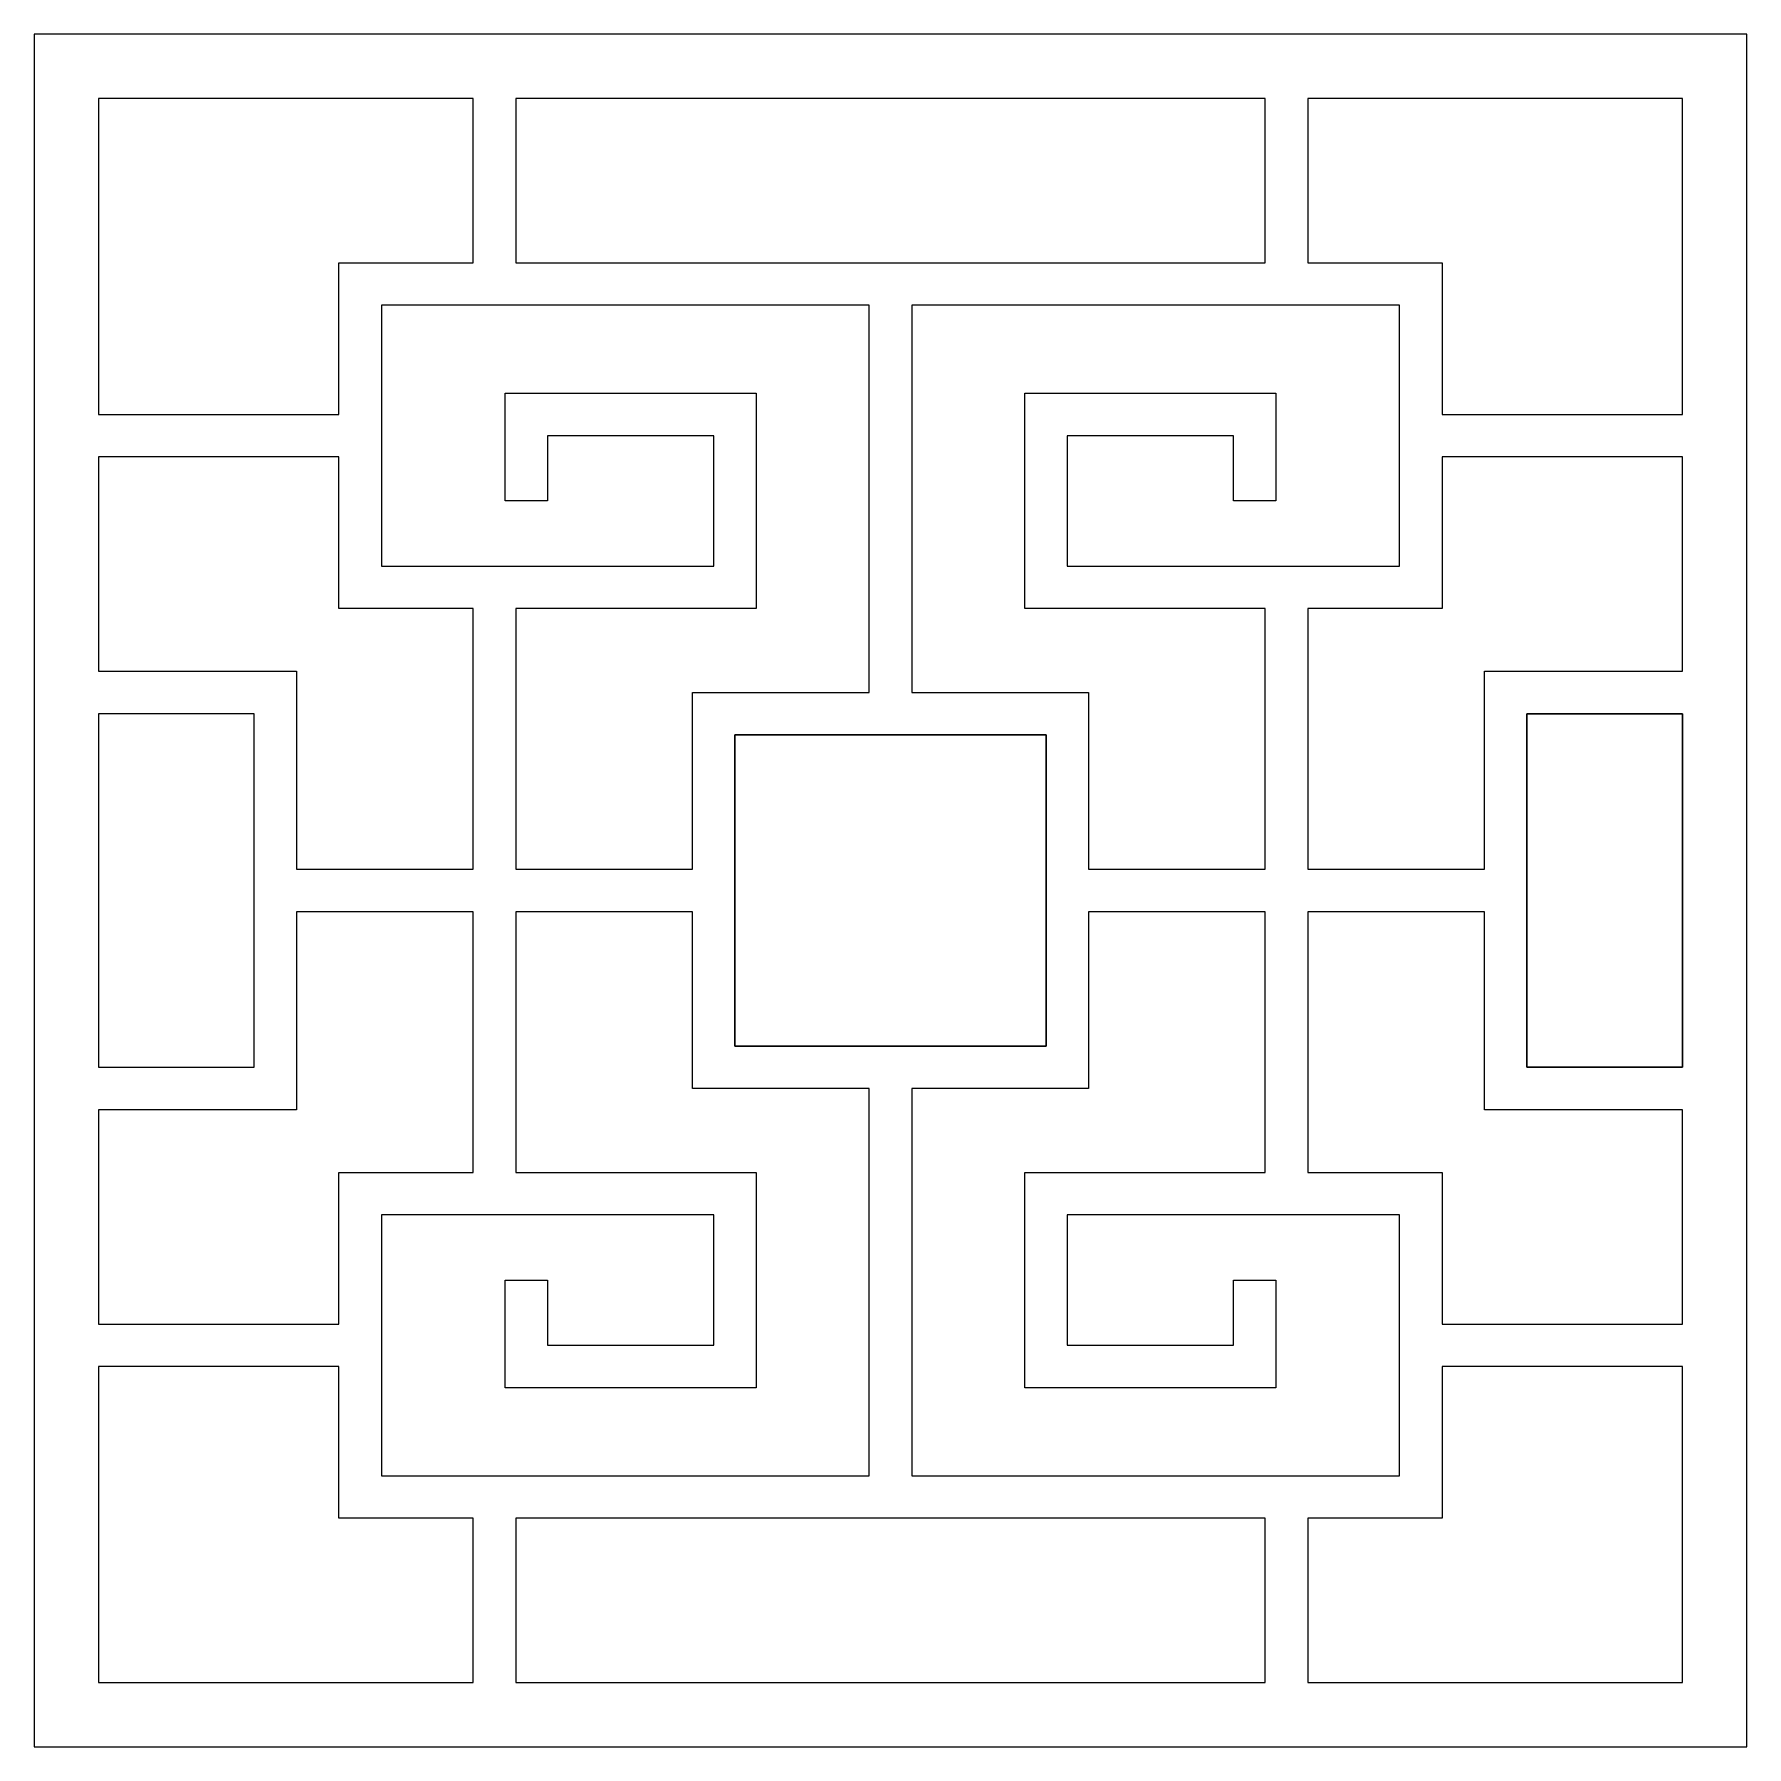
# Model space of a CAD drawing. Header units: centimetres. Extents: x -10.88 to -2.43, y 0.56 to 9.
import ezdxf

# ---------------------------------------------------------------- set-up
doc = ezdxf.new("R2010")
doc.units = ezdxf.units.CM
doc.header["$MEASUREMENT"] = 0
doc.layers.add('layer 1', color=7, linetype='Continuous')

msp = doc.modelspace()

# ---------------------------------------------------------------- linework, layer by layer
at = {"layer": 'layer 1', "color": 250}
for points, knots in [([(-10.87533, 9.00077), (-10.87533, 9.00077), (-2.43044, 9.00077), (-2.43044, 9.00077), (-2.43044, 9.00077), (-2.43044, 9.00077), (-2.43044, 0.55587), (-2.43044, 0.55587), (-2.43044, 0.55587), (-2.43044, 0.55587), (-10.87533, 0.55587), (-10.87533, 0.55587), (-10.87533, 0.55587), (-10.87533, 0.55587), (-10.87533, 9.00077), (-10.87533, 9.00077)], [0, 0, 0, 0, 0.2, 0.2, 0.2, 0.2, 0.4, 0.4, 0.4, 0.4, 0.6, 0.6, 0.6, 0.6, 1, 1, 1, 1]), ([(-8.71037, 7.87327), (-8.71037, 7.87327), (-9.37296, 7.87327), (-9.37296, 7.87327), (-9.37296, 7.87327), (-9.37296, 7.87327), (-9.37296, 7.12569), (-9.37296, 7.12569), (-9.37296, 7.12569), (-9.37296, 7.12569), (-10.55864, 7.12569), (-10.55864, 7.12569), (-10.55864, 7.12569), (-10.55864, 7.12569), (-10.55864, 8.68408), (-10.55864, 8.68408), (-10.55864, 8.68408), (-10.55864, 8.68408), (-8.71037, 8.68408), (-8.71037, 8.68408), (-8.71037, 8.68408), (-8.71037, 8.68408), (-8.71037, 7.87327), (-8.71037, 7.87327)], [0, 0, 0, 0, 0.1428571, 0.1428571, 0.1428571, 0.1428571, 0.2857143, 0.2857143, 0.2857143, 0.2857143, 0.4285714, 0.4285714, 0.4285714, 0.4285714, 0.5714286, 0.5714286, 0.5714286, 0.5714286, 0.7142857, 0.7142857, 0.7142857, 0.7142857, 1, 1, 1, 1]), ([(-4.80461, 7.87327), (-4.80461, 7.87327), (-6.65292, 7.87327), (-6.65292, 7.87327), (-6.65292, 7.87327), (-6.65292, 7.87327), (-8.50116, 7.87327), (-8.50116, 7.87327), (-8.50116, 7.87327), (-8.50116, 7.87327), (-8.50116, 8.68408), (-8.50116, 8.68408), (-8.50116, 8.68408), (-8.50116, 8.68408), (-4.80461, 8.68408), (-4.80461, 8.68408), (-4.80461, 8.68408), (-4.80461, 8.68408), (-4.80461, 7.87327), (-4.80461, 7.87327)], [0, 0, 0, 0, 0.1666667, 0.1666667, 0.1666667, 0.1666667, 0.3333333, 0.3333333, 0.3333333, 0.3333333, 0.5, 0.5, 0.5, 0.5, 0.6666667, 0.6666667, 0.6666667, 0.6666667, 1, 1, 1, 1]), ([(-4.59539, 7.87327), (-4.59539, 7.87327), (-4.59539, 8.68408), (-4.59539, 8.68408), (-4.59539, 8.68408), (-4.59539, 8.68408), (-2.74712, 8.68408), (-2.74712, 8.68408), (-2.74712, 8.68408), (-2.74712, 8.68408), (-2.74712, 7.12569), (-2.74712, 7.12569), (-2.74712, 7.12569), (-2.74712, 7.12569), (-3.93281, 7.12569), (-3.93281, 7.12569), (-3.93281, 7.12569), (-3.93281, 7.12569), (-3.93281, 7.87327), (-3.93281, 7.87327), (-3.93281, 7.87327), (-3.93281, 7.87327), (-4.59539, 7.87327), (-4.59539, 7.87327)], [0, 0, 0, 0, 0.1428571, 0.1428571, 0.1428571, 0.1428571, 0.2857143, 0.2857143, 0.2857143, 0.2857143, 0.4285714, 0.4285714, 0.4285714, 0.4285714, 0.5714286, 0.5714286, 0.5714286, 0.5714286, 0.7142857, 0.7142857, 0.7142857, 0.7142857, 1, 1, 1, 1]), ([(-6.75749, 5.75481), (-6.75749, 5.75481), (-7.62937, 5.75481), (-7.62937, 5.75481), (-7.62937, 5.75481), (-7.62937, 5.75481), (-7.62937, 4.88292), (-7.62937, 4.88292), (-7.62937, 4.88292), (-7.62937, 4.88292), (-8.50116, 4.88292), (-8.50116, 4.88292), (-8.50116, 4.88292), (-8.50116, 4.88292), (-8.50116, 6.16882), (-8.50116, 6.16882), (-8.50116, 6.16882), (-8.50116, 6.16882), (-7.31548, 6.16882), (-7.31548, 6.16882), (-7.31548, 6.16882), (-7.31548, 6.16882), (-7.31548, 7.23039), (-7.31548, 7.23039), (-7.31548, 7.23039), (-7.31548, 7.23039), (-8.5532, 7.23039), (-8.5532, 7.23039), (-8.5532, 7.23039), (-8.5532, 7.23039), (-8.5532, 6.69965), (-8.5532, 6.69965), (-8.5532, 6.69965), (-8.5532, 6.69965), (-8.34397, 6.69965), (-8.34397, 6.69965), (-8.34397, 6.69965), (-8.34397, 6.69965), (-8.34397, 7.0211), (-8.34397, 7.0211), (-8.34397, 7.0211), (-8.34397, 7.0211), (-7.52471, 7.0211), (-7.52471, 7.0211), (-7.52471, 7.0211), (-7.52471, 7.0211), (-7.52471, 6.3781), (-7.52471, 6.3781), (-7.52471, 6.3781), (-7.52471, 6.3781), (-9.16371, 6.3781), (-9.16371, 6.3781), (-9.16371, 6.3781), (-9.16371, 6.3781), (-9.16371, 7.664), (-9.16371, 7.664), (-9.16371, 7.664), (-9.16371, 7.664), (-6.75749, 7.664), (-6.75749, 7.664), (-6.75749, 7.664), (-6.75749, 7.664), (-6.75749, 5.75481), (-6.75749, 5.75481)], [0, 0, 0, 0, 0.0588235, 0.0588235, 0.0588235, 0.0588235, 0.1176471, 0.1176471, 0.1176471, 0.1176471, 0.1764706, 0.1764706, 0.1764706, 0.1764706, 0.2352941, 0.2352941, 0.2352941, 0.2352941, 0.2941176, 0.2941176, 0.2941176, 0.2941176, 0.3529412, 0.3529412, 0.3529412, 0.3529412, 0.4117647, 0.4117647, 0.4117647, 0.4117647, 0.4705882, 0.4705882, 0.4705882, 0.4705882, 0.5294118, 0.5294118, 0.5294118, 0.5294118, 0.5882353, 0.5882353, 0.5882353, 0.5882353, 0.6470588, 0.6470588, 0.6470588, 0.6470588, 0.7058824, 0.7058824, 0.7058824, 0.7058824, 0.7647059, 0.7647059, 0.7647059, 0.7647059, 0.8235294, 0.8235294, 0.8235294, 0.8235294, 0.8823529, 0.8823529, 0.8823529, 0.8823529, 1, 1, 1, 1]), ([(-5.67642, 5.75481), (-5.67642, 5.75481), (-6.54828, 5.75481), (-6.54828, 5.75481), (-6.54828, 5.75481), (-6.54828, 5.75481), (-6.54828, 7.664), (-6.54828, 7.664), (-6.54828, 7.664), (-6.54828, 7.664), (-4.14206, 7.664), (-4.14206, 7.664), (-4.14206, 7.664), (-4.14206, 7.664), (-4.14206, 6.3781), (-4.14206, 6.3781), (-4.14206, 6.3781), (-4.14206, 6.3781), (-5.78105, 6.3781), (-5.78105, 6.3781), (-5.78105, 6.3781), (-5.78105, 6.3781), (-5.78105, 7.0211), (-5.78105, 7.0211), (-5.78105, 7.0211), (-5.78105, 7.0211), (-4.96179, 7.0211), (-4.96179, 7.0211), (-4.96179, 7.0211), (-4.96179, 7.0211), (-4.96179, 6.69965), (-4.96179, 6.69965), (-4.96179, 6.69965), (-4.96179, 6.69965), (-4.75256, 6.69965), (-4.75256, 6.69965), (-4.75256, 6.69965), (-4.75256, 6.69965), (-4.75256, 7.23039), (-4.75256, 7.23039), (-4.75256, 7.23039), (-4.75256, 7.23039), (-5.99028, 7.23039), (-5.99028, 7.23039), (-5.99028, 7.23039), (-5.99028, 7.23039), (-5.99028, 6.16882), (-5.99028, 6.16882), (-5.99028, 6.16882), (-5.99028, 6.16882), (-4.80461, 6.16882), (-4.80461, 6.16882), (-4.80461, 6.16882), (-4.80461, 6.16882), (-4.80461, 4.88292), (-4.80461, 4.88292), (-4.80461, 4.88292), (-4.80461, 4.88292), (-5.67642, 4.88292), (-5.67642, 4.88292), (-5.67642, 4.88292), (-5.67642, 4.88292), (-5.67642, 5.75481), (-5.67642, 5.75481)], [0, 0, 0, 0, 0.0588235, 0.0588235, 0.0588235, 0.0588235, 0.1176471, 0.1176471, 0.1176471, 0.1176471, 0.1764706, 0.1764706, 0.1764706, 0.1764706, 0.2352941, 0.2352941, 0.2352941, 0.2352941, 0.2941176, 0.2941176, 0.2941176, 0.2941176, 0.3529412, 0.3529412, 0.3529412, 0.3529412, 0.4117647, 0.4117647, 0.4117647, 0.4117647, 0.4705882, 0.4705882, 0.4705882, 0.4705882, 0.5294118, 0.5294118, 0.5294118, 0.5294118, 0.5882353, 0.5882353, 0.5882353, 0.5882353, 0.6470588, 0.6470588, 0.6470588, 0.6470588, 0.7058824, 0.7058824, 0.7058824, 0.7058824, 0.7647059, 0.7647059, 0.7647059, 0.7647059, 0.8235294, 0.8235294, 0.8235294, 0.8235294, 0.8823529, 0.8823529, 0.8823529, 0.8823529, 1, 1, 1, 1]), ([(-9.37296, 6.16882), (-9.37296, 6.16882), (-8.71037, 6.16882), (-8.71037, 6.16882), (-8.71037, 6.16882), (-8.71037, 6.16882), (-8.71037, 4.88292), (-8.71037, 4.88292), (-8.71037, 4.88292), (-8.71037, 4.88292), (-9.58226, 4.88292), (-9.58226, 4.88292), (-9.58226, 4.88292), (-9.58226, 4.88292), (-9.58226, 5.85939), (-9.58226, 5.85939), (-9.58226, 5.85939), (-9.58226, 5.85939), (-10.55864, 5.85939), (-10.55864, 5.85939), (-10.55864, 5.85939), (-10.55864, 5.85939), (-10.55864, 6.73116), (-10.55864, 6.73116), (-10.55864, 6.73116), (-10.55864, 6.73116), (-10.55864, 6.91641), (-10.55864, 6.91641), (-10.55864, 6.91641), (-10.55864, 6.91641), (-9.37296, 6.91641), (-9.37296, 6.91641), (-9.37296, 6.91641), (-9.37296, 6.91641), (-9.37296, 6.16882), (-9.37296, 6.16882)], [0, 0, 0, 0, 0.1, 0.1, 0.1, 0.1, 0.2, 0.2, 0.2, 0.2, 0.3, 0.3, 0.3, 0.3, 0.4, 0.4, 0.4, 0.4, 0.5, 0.5, 0.5, 0.5, 0.6, 0.6, 0.6, 0.6, 0.7, 0.7, 0.7, 0.7, 0.8, 0.8, 0.8, 0.8, 1, 1, 1, 1]), ([(-3.93281, 6.16882), (-3.93281, 6.16882), (-3.93281, 6.91641), (-3.93281, 6.91641), (-3.93281, 6.91641), (-3.93281, 6.91641), (-2.74712, 6.91641), (-2.74712, 6.91641), (-2.74712, 6.91641), (-2.74712, 6.91641), (-2.74712, 6.73116), (-2.74712, 6.73116), (-2.74712, 6.73116), (-2.74712, 6.73116), (-2.74712, 5.85939), (-2.74712, 5.85939), (-2.74712, 5.85939), (-2.74712, 5.85939), (-3.7235, 5.85939), (-3.7235, 5.85939), (-3.7235, 5.85939), (-3.7235, 5.85939), (-3.7235, 4.88292), (-3.7235, 4.88292), (-3.7235, 4.88292), (-3.7235, 4.88292), (-4.59539, 4.88292), (-4.59539, 4.88292), (-4.59539, 4.88292), (-4.59539, 4.88292), (-4.59539, 6.16882), (-4.59539, 6.16882), (-4.59539, 6.16882), (-4.59539, 6.16882), (-3.93281, 6.16882), (-3.93281, 6.16882)], [0, 0, 0, 0, 0.1, 0.1, 0.1, 0.1, 0.2, 0.2, 0.2, 0.2, 0.3, 0.3, 0.3, 0.3, 0.4, 0.4, 0.4, 0.4, 0.5, 0.5, 0.5, 0.5, 0.6, 0.6, 0.6, 0.6, 0.7, 0.7, 0.7, 0.7, 0.8, 0.8, 0.8, 0.8, 1, 1, 1, 1]), ([(-10.55864, 5.65015), (-10.55864, 5.65015), (-9.79148, 5.65015), (-9.79148, 5.65015), (-9.79148, 5.65015), (-9.79148, 5.65015), (-9.79148, 4.77834), (-9.79148, 4.77834), (-9.79148, 4.77834), (-9.79148, 4.77834), (-9.79148, 3.90649), (-9.79148, 3.90649), (-9.79148, 3.90649), (-9.79148, 3.90649), (-10.55864, 3.90649), (-10.55864, 3.90649), (-10.55864, 3.90649), (-10.55864, 3.90649), (-10.55864, 4.77834), (-10.55864, 4.77834), (-10.55864, 4.77834), (-10.55864, 4.77834), (-10.55864, 5.65015), (-10.55864, 5.65015)], [0, 0, 0, 0, 0.1428571, 0.1428571, 0.1428571, 0.1428571, 0.2857143, 0.2857143, 0.2857143, 0.2857143, 0.4285714, 0.4285714, 0.4285714, 0.4285714, 0.5714286, 0.5714286, 0.5714286, 0.5714286, 0.7142857, 0.7142857, 0.7142857, 0.7142857, 1, 1, 1, 1]), ([(-2.74712, 4.77832), (-2.74712, 4.77832), (-2.74712, 3.90649), (-2.74712, 3.90649), (-2.74712, 3.90649), (-2.74712, 3.90649), (-3.51428, 3.90649), (-3.51428, 3.90649), (-3.51428, 3.90649), (-3.51428, 3.90649), (-3.51428, 4.77832), (-3.51428, 4.77832), (-3.51428, 4.77832), (-3.51428, 4.77832), (-3.51428, 5.65015), (-3.51428, 5.65015), (-3.51428, 5.65015), (-3.51428, 5.65015), (-2.74712, 5.65015), (-2.74712, 5.65015), (-2.74712, 5.65015), (-2.74712, 5.65015), (-2.74712, 4.77834), (-2.74712, 4.77834), (-2.74712, 4.77834), (-2.74712, 4.77834), (-2.74712, 4.77832), (-2.74712, 4.77832)], [0, 0, 0, 0, 0.125, 0.125, 0.125, 0.125, 0.25, 0.25, 0.25, 0.25, 0.375, 0.375, 0.375, 0.375, 0.5, 0.5, 0.5, 0.5, 0.625, 0.625, 0.625, 0.625, 0.75, 0.75, 0.75, 0.75, 1, 1, 1, 1]), ([(-7.42013, 4.77834), (-7.42013, 4.77834), (-7.42013, 5.54557), (-7.42013, 5.54557), (-7.42013, 5.54557), (-7.42013, 5.54557), (-5.88563, 5.54557), (-5.88563, 5.54557), (-5.88563, 5.54557), (-5.88563, 5.54557), (-5.88563, 4.77832), (-5.88563, 4.77832), (-5.88563, 4.77832), (-5.88563, 4.77832), (-5.88563, 4.01106), (-5.88563, 4.01106), (-5.88563, 4.01106), (-5.88563, 4.01106), (-7.42013, 4.01106), (-7.42013, 4.01106), (-7.42013, 4.01106), (-7.42013, 4.01106), (-7.42013, 4.77832), (-7.42013, 4.77832), (-7.42013, 4.77832), (-7.42013, 4.77832), (-7.42013, 4.77834), (-7.42013, 4.77834)], [0, 0, 0, 0, 0.125, 0.125, 0.125, 0.125, 0.25, 0.25, 0.25, 0.25, 0.375, 0.375, 0.375, 0.375, 0.5, 0.5, 0.5, 0.5, 0.625, 0.625, 0.625, 0.625, 0.75, 0.75, 0.75, 0.75, 1, 1, 1, 1]), ([(-9.37296, 3.38782), (-9.37296, 3.38782), (-9.37296, 2.64025), (-9.37296, 2.64025), (-9.37296, 2.64025), (-9.37296, 2.64025), (-10.55864, 2.64025), (-10.55864, 2.64025), (-10.55864, 2.64025), (-10.55864, 2.64025), (-10.55864, 2.82549), (-10.55864, 2.82549), (-10.55864, 2.82549), (-10.55864, 2.82549), (-10.55864, 3.69723), (-10.55864, 3.69723), (-10.55864, 3.69723), (-10.55864, 3.69723), (-9.58226, 3.69726), (-9.58226, 3.69726), (-9.58226, 3.69726), (-9.58226, 3.69726), (-9.58226, 4.67371), (-9.58226, 4.67371), (-9.58226, 4.67371), (-9.58226, 4.67371), (-8.71037, 4.67371), (-8.71037, 4.67371), (-8.71037, 4.67371), (-8.71037, 4.67371), (-8.71037, 3.38782), (-8.71037, 3.38782), (-8.71037, 3.38782), (-8.71037, 3.38782), (-9.37296, 3.38782), (-9.37296, 3.38782)], [0, 0, 0, 0, 0.1, 0.1, 0.1, 0.1, 0.2, 0.2, 0.2, 0.2, 0.3, 0.3, 0.3, 0.3, 0.4, 0.4, 0.4, 0.4, 0.5, 0.5, 0.5, 0.5, 0.6, 0.6, 0.6, 0.6, 0.7, 0.7, 0.7, 0.7, 0.8, 0.8, 0.8, 0.8, 1, 1, 1, 1]), ([(-6.75749, 3.80185), (-6.75749, 3.80185), (-6.75749, 1.89264), (-6.75749, 1.89264), (-6.75749, 1.89264), (-6.75749, 1.89264), (-9.16371, 1.89264), (-9.16371, 1.89264), (-9.16371, 1.89264), (-9.16371, 1.89264), (-9.16371, 3.17853), (-9.16371, 3.17853), (-9.16371, 3.17853), (-9.16371, 3.17853), (-7.52471, 3.17853), (-7.52471, 3.17853), (-7.52471, 3.17853), (-7.52471, 3.17853), (-7.52471, 2.53552), (-7.52471, 2.53552), (-7.52471, 2.53552), (-7.52471, 2.53552), (-8.34397, 2.53552), (-8.34397, 2.53552), (-8.34397, 2.53552), (-8.34397, 2.53552), (-8.34397, 2.85698), (-8.34397, 2.85698), (-8.34397, 2.85698), (-8.34397, 2.85698), (-8.5532, 2.85698), (-8.5532, 2.85698), (-8.5532, 2.85698), (-8.5532, 2.85698), (-8.5532, 2.32626), (-8.5532, 2.32626), (-8.5532, 2.32626), (-8.5532, 2.32626), (-7.31548, 2.32626), (-7.31548, 2.32626), (-7.31548, 2.32626), (-7.31548, 2.32626), (-7.31548, 3.38782), (-7.31548, 3.38782), (-7.31548, 3.38782), (-7.31548, 3.38782), (-8.50116, 3.38782), (-8.50116, 3.38782), (-8.50116, 3.38782), (-8.50116, 3.38782), (-8.50116, 4.67371), (-8.50116, 4.67371), (-8.50116, 4.67371), (-8.50116, 4.67371), (-7.62937, 4.67371), (-7.62937, 4.67371), (-7.62937, 4.67371), (-7.62937, 4.67371), (-7.62937, 3.80185), (-7.62937, 3.80185), (-7.62937, 3.80185), (-7.62937, 3.80185), (-6.75749, 3.80185), (-6.75749, 3.80185)], [0, 0, 0, 0, 0.0588235, 0.0588235, 0.0588235, 0.0588235, 0.1176471, 0.1176471, 0.1176471, 0.1176471, 0.1764706, 0.1764706, 0.1764706, 0.1764706, 0.2352941, 0.2352941, 0.2352941, 0.2352941, 0.2941176, 0.2941176, 0.2941176, 0.2941176, 0.3529412, 0.3529412, 0.3529412, 0.3529412, 0.4117647, 0.4117647, 0.4117647, 0.4117647, 0.4705882, 0.4705882, 0.4705882, 0.4705882, 0.5294118, 0.5294118, 0.5294118, 0.5294118, 0.5882353, 0.5882353, 0.5882353, 0.5882353, 0.6470588, 0.6470588, 0.6470588, 0.6470588, 0.7058824, 0.7058824, 0.7058824, 0.7058824, 0.7647059, 0.7647059, 0.7647059, 0.7647059, 0.8235294, 0.8235294, 0.8235294, 0.8235294, 0.8823529, 0.8823529, 0.8823529, 0.8823529, 1, 1, 1, 1]), ([(-6.54828, 3.80185), (-6.54828, 3.80185), (-5.67642, 3.80185), (-5.67642, 3.80185), (-5.67642, 3.80185), (-5.67642, 3.80185), (-5.67642, 4.67371), (-5.67642, 4.67371), (-5.67642, 4.67371), (-5.67642, 4.67371), (-4.80461, 4.67371), (-4.80461, 4.67371), (-4.80461, 4.67371), (-4.80461, 4.67371), (-4.80461, 3.38782), (-4.80461, 3.38782), (-4.80461, 3.38782), (-4.80461, 3.38782), (-5.99028, 3.38782), (-5.99028, 3.38782), (-5.99028, 3.38782), (-5.99028, 3.38782), (-5.99028, 2.32626), (-5.99028, 2.32626), (-5.99028, 2.32626), (-5.99028, 2.32626), (-4.75256, 2.32626), (-4.75256, 2.32626), (-4.75256, 2.32626), (-4.75256, 2.32626), (-4.75256, 2.85698), (-4.75256, 2.85698), (-4.75256, 2.85698), (-4.75256, 2.85698), (-4.96179, 2.85698), (-4.96179, 2.85698), (-4.96179, 2.85698), (-4.96179, 2.85698), (-4.96179, 2.53552), (-4.96179, 2.53552), (-4.96179, 2.53552), (-4.96179, 2.53552), (-5.78105, 2.53552), (-5.78105, 2.53552), (-5.78105, 2.53552), (-5.78105, 2.53552), (-5.78105, 3.17853), (-5.78105, 3.17853), (-5.78105, 3.17853), (-5.78105, 3.17853), (-4.14206, 3.17853), (-4.14206, 3.17853), (-4.14206, 3.17853), (-4.14206, 3.17853), (-4.14206, 1.89264), (-4.14206, 1.89264), (-4.14206, 1.89264), (-4.14206, 1.89264), (-6.54828, 1.89264), (-6.54828, 1.89264), (-6.54828, 1.89264), (-6.54828, 1.89264), (-6.54828, 3.80185), (-6.54828, 3.80185)], [0, 0, 0, 0, 0.0588235, 0.0588235, 0.0588235, 0.0588235, 0.1176471, 0.1176471, 0.1176471, 0.1176471, 0.1764706, 0.1764706, 0.1764706, 0.1764706, 0.2352941, 0.2352941, 0.2352941, 0.2352941, 0.2941176, 0.2941176, 0.2941176, 0.2941176, 0.3529412, 0.3529412, 0.3529412, 0.3529412, 0.4117647, 0.4117647, 0.4117647, 0.4117647, 0.4705882, 0.4705882, 0.4705882, 0.4705882, 0.5294118, 0.5294118, 0.5294118, 0.5294118, 0.5882353, 0.5882353, 0.5882353, 0.5882353, 0.6470588, 0.6470588, 0.6470588, 0.6470588, 0.7058824, 0.7058824, 0.7058824, 0.7058824, 0.7647059, 0.7647059, 0.7647059, 0.7647059, 0.8235294, 0.8235294, 0.8235294, 0.8235294, 0.8823529, 0.8823529, 0.8823529, 0.8823529, 1, 1, 1, 1]), ([(-3.93281, 3.38782), (-3.93281, 3.38782), (-4.59539, 3.38782), (-4.59539, 3.38782), (-4.59539, 3.38782), (-4.59539, 3.38782), (-4.59539, 4.67371), (-4.59539, 4.67371), (-4.59539, 4.67371), (-4.59539, 4.67371), (-3.7235, 4.67371), (-3.7235, 4.67371), (-3.7235, 4.67371), (-3.7235, 4.67371), (-3.7235, 3.69726), (-3.7235, 3.69726), (-3.7235, 3.69726), (-3.7235, 3.69726), (-2.74712, 3.69726), (-2.74712, 3.69726), (-2.74712, 3.69726), (-2.74712, 3.69726), (-2.74712, 2.82549), (-2.74712, 2.82549), (-2.74712, 2.82549), (-2.74712, 2.82549), (-2.74712, 2.64025), (-2.74712, 2.64025), (-2.74712, 2.64025), (-2.74712, 2.64025), (-3.93281, 2.64025), (-3.93281, 2.64025), (-3.93281, 2.64025), (-3.93281, 2.64025), (-3.93281, 3.38782), (-3.93281, 3.38782)], [0, 0, 0, 0, 0.1, 0.1, 0.1, 0.1, 0.2, 0.2, 0.2, 0.2, 0.3, 0.3, 0.3, 0.3, 0.4, 0.4, 0.4, 0.4, 0.5, 0.5, 0.5, 0.5, 0.6, 0.6, 0.6, 0.6, 0.7, 0.7, 0.7, 0.7, 0.8, 0.8, 0.8, 0.8, 1, 1, 1, 1]), ([(-8.71037, 1.68335), (-8.71037, 1.68335), (-8.71037, 0.87255), (-8.71037, 0.87255), (-8.71037, 0.87255), (-8.71037, 0.87255), (-10.55864, 0.87255), (-10.55864, 0.87255), (-10.55864, 0.87255), (-10.55864, 0.87255), (-10.55864, 2.43093), (-10.55864, 2.43093), (-10.55864, 2.43093), (-10.55864, 2.43093), (-9.37296, 2.43093), (-9.37296, 2.43093), (-9.37296, 2.43093), (-9.37296, 2.43093), (-9.37296, 1.68337), (-9.37296, 1.68337), (-9.37296, 1.68337), (-9.37296, 1.68337), (-8.71037, 1.68335), (-8.71037, 1.68335)], [0, 0, 0, 0, 0.1428571, 0.1428571, 0.1428571, 0.1428571, 0.2857143, 0.2857143, 0.2857143, 0.2857143, 0.4285714, 0.4285714, 0.4285714, 0.4285714, 0.5714286, 0.5714286, 0.5714286, 0.5714286, 0.7142857, 0.7142857, 0.7142857, 0.7142857, 1, 1, 1, 1]), ([(-4.59539, 1.68337), (-4.59539, 1.68337), (-3.93281, 1.68337), (-3.93281, 1.68337), (-3.93281, 1.68337), (-3.93281, 1.68337), (-3.93281, 2.43093), (-3.93281, 2.43093), (-3.93281, 2.43093), (-3.93281, 2.43093), (-2.74712, 2.43093), (-2.74712, 2.43093), (-2.74712, 2.43093), (-2.74712, 2.43093), (-2.74712, 0.87255), (-2.74712, 0.87255), (-2.74712, 0.87255), (-2.74712, 0.87255), (-4.59539, 0.87255), (-4.59539, 0.87255), (-4.59539, 0.87255), (-4.59539, 0.87255), (-4.59539, 1.68337), (-4.59539, 1.68337)], [0, 0, 0, 0, 0.1428571, 0.1428571, 0.1428571, 0.1428571, 0.2857143, 0.2857143, 0.2857143, 0.2857143, 0.4285714, 0.4285714, 0.4285714, 0.4285714, 0.5714286, 0.5714286, 0.5714286, 0.5714286, 0.7142857, 0.7142857, 0.7142857, 0.7142857, 1, 1, 1, 1]), ([(-4.80461, 0.87255), (-4.80461, 0.87255), (-6.6529, 0.87255), (-6.6529, 0.87255), (-6.6529, 0.87255), (-6.6529, 0.87255), (-8.50116, 0.87255), (-8.50116, 0.87255), (-8.50116, 0.87255), (-8.50116, 0.87255), (-8.50116, 1.68335), (-8.50116, 1.68335), (-8.50116, 1.68335), (-8.50116, 1.68335), (-4.80461, 1.68335), (-4.80461, 1.68335), (-4.80461, 1.68335), (-4.80461, 1.68335), (-4.80461, 0.87255), (-4.80461, 0.87255)], [0, 0, 0, 0, 0.1666667, 0.1666667, 0.1666667, 0.1666667, 0.3333333, 0.3333333, 0.3333333, 0.3333333, 0.5, 0.5, 0.5, 0.5, 0.6666667, 0.6666667, 0.6666667, 0.6666667, 1, 1, 1, 1])]:
    msp.add_open_spline(points, degree=3, knots=knots, dxfattribs=at)
at = {"layer": 'layer 1', "lineweight": 9}
for points, knots in [([(-10.87533, 9.00077), (-10.87533, 9.00077), (-2.43044, 9.00077), (-2.43044, 9.00077), (-2.43044, 9.00077), (-2.43044, 9.00077), (-2.43044, 0.55587), (-2.43044, 0.55587), (-2.43044, 0.55587), (-2.43044, 0.55587), (-10.87533, 0.55587), (-10.87533, 0.55587), (-10.87533, 0.55587), (-10.87533, 0.55587), (-10.87533, 9.00077), (-10.87533, 9.00077)], [0, 0, 0, 0, 0.2, 0.2, 0.2, 0.2, 0.4, 0.4, 0.4, 0.4, 0.6, 0.6, 0.6, 0.6, 1, 1, 1, 1]), ([(-8.71037, 7.87327), (-8.71037, 7.87327), (-9.37296, 7.87327), (-9.37296, 7.87327), (-9.37296, 7.87327), (-9.37296, 7.87327), (-9.37296, 7.12569), (-9.37296, 7.12569), (-9.37296, 7.12569), (-9.37296, 7.12569), (-10.55864, 7.12569), (-10.55864, 7.12569), (-10.55864, 7.12569), (-10.55864, 7.12569), (-10.55864, 8.68408), (-10.55864, 8.68408), (-10.55864, 8.68408), (-10.55864, 8.68408), (-8.71037, 8.68408), (-8.71037, 8.68408), (-8.71037, 8.68408), (-8.71037, 8.68408), (-8.71037, 7.87327), (-8.71037, 7.87327)], [0, 0, 0, 0, 0.1428571, 0.1428571, 0.1428571, 0.1428571, 0.2857143, 0.2857143, 0.2857143, 0.2857143, 0.4285714, 0.4285714, 0.4285714, 0.4285714, 0.5714286, 0.5714286, 0.5714286, 0.5714286, 0.7142857, 0.7142857, 0.7142857, 0.7142857, 1, 1, 1, 1]), ([(-4.80461, 7.87327), (-4.80461, 7.87327), (-6.65292, 7.87327), (-6.65292, 7.87327), (-6.65292, 7.87327), (-6.65292, 7.87327), (-8.50116, 7.87327), (-8.50116, 7.87327), (-8.50116, 7.87327), (-8.50116, 7.87327), (-8.50116, 8.68408), (-8.50116, 8.68408), (-8.50116, 8.68408), (-8.50116, 8.68408), (-4.80461, 8.68408), (-4.80461, 8.68408), (-4.80461, 8.68408), (-4.80461, 8.68408), (-4.80461, 7.87327), (-4.80461, 7.87327)], [0, 0, 0, 0, 0.1666667, 0.1666667, 0.1666667, 0.1666667, 0.3333333, 0.3333333, 0.3333333, 0.3333333, 0.5, 0.5, 0.5, 0.5, 0.6666667, 0.6666667, 0.6666667, 0.6666667, 1, 1, 1, 1]), ([(-4.59539, 7.87327), (-4.59539, 7.87327), (-4.59539, 8.68408), (-4.59539, 8.68408), (-4.59539, 8.68408), (-4.59539, 8.68408), (-2.74712, 8.68408), (-2.74712, 8.68408), (-2.74712, 8.68408), (-2.74712, 8.68408), (-2.74712, 7.12569), (-2.74712, 7.12569), (-2.74712, 7.12569), (-2.74712, 7.12569), (-3.93281, 7.12569), (-3.93281, 7.12569), (-3.93281, 7.12569), (-3.93281, 7.12569), (-3.93281, 7.87327), (-3.93281, 7.87327), (-3.93281, 7.87327), (-3.93281, 7.87327), (-4.59539, 7.87327), (-4.59539, 7.87327)], [0, 0, 0, 0, 0.1428571, 0.1428571, 0.1428571, 0.1428571, 0.2857143, 0.2857143, 0.2857143, 0.2857143, 0.4285714, 0.4285714, 0.4285714, 0.4285714, 0.5714286, 0.5714286, 0.5714286, 0.5714286, 0.7142857, 0.7142857, 0.7142857, 0.7142857, 1, 1, 1, 1]), ([(-6.75749, 5.75481), (-6.75749, 5.75481), (-7.62937, 5.75481), (-7.62937, 5.75481), (-7.62937, 5.75481), (-7.62937, 5.75481), (-7.62937, 4.88292), (-7.62937, 4.88292), (-7.62937, 4.88292), (-7.62937, 4.88292), (-8.50116, 4.88292), (-8.50116, 4.88292), (-8.50116, 4.88292), (-8.50116, 4.88292), (-8.50116, 6.16882), (-8.50116, 6.16882), (-8.50116, 6.16882), (-8.50116, 6.16882), (-7.31548, 6.16882), (-7.31548, 6.16882), (-7.31548, 6.16882), (-7.31548, 6.16882), (-7.31548, 7.23039), (-7.31548, 7.23039), (-7.31548, 7.23039), (-7.31548, 7.23039), (-8.5532, 7.23039), (-8.5532, 7.23039), (-8.5532, 7.23039), (-8.5532, 7.23039), (-8.5532, 6.69965), (-8.5532, 6.69965), (-8.5532, 6.69965), (-8.5532, 6.69965), (-8.34397, 6.69965), (-8.34397, 6.69965), (-8.34397, 6.69965), (-8.34397, 6.69965), (-8.34397, 7.0211), (-8.34397, 7.0211), (-8.34397, 7.0211), (-8.34397, 7.0211), (-7.52471, 7.0211), (-7.52471, 7.0211), (-7.52471, 7.0211), (-7.52471, 7.0211), (-7.52471, 6.3781), (-7.52471, 6.3781), (-7.52471, 6.3781), (-7.52471, 6.3781), (-9.16371, 6.3781), (-9.16371, 6.3781), (-9.16371, 6.3781), (-9.16371, 6.3781), (-9.16371, 7.664), (-9.16371, 7.664), (-9.16371, 7.664), (-9.16371, 7.664), (-6.75749, 7.664), (-6.75749, 7.664), (-6.75749, 7.664), (-6.75749, 7.664), (-6.75749, 5.75481), (-6.75749, 5.75481)], [0, 0, 0, 0, 0.0588235, 0.0588235, 0.0588235, 0.0588235, 0.1176471, 0.1176471, 0.1176471, 0.1176471, 0.1764706, 0.1764706, 0.1764706, 0.1764706, 0.2352941, 0.2352941, 0.2352941, 0.2352941, 0.2941176, 0.2941176, 0.2941176, 0.2941176, 0.3529412, 0.3529412, 0.3529412, 0.3529412, 0.4117647, 0.4117647, 0.4117647, 0.4117647, 0.4705882, 0.4705882, 0.4705882, 0.4705882, 0.5294118, 0.5294118, 0.5294118, 0.5294118, 0.5882353, 0.5882353, 0.5882353, 0.5882353, 0.6470588, 0.6470588, 0.6470588, 0.6470588, 0.7058824, 0.7058824, 0.7058824, 0.7058824, 0.7647059, 0.7647059, 0.7647059, 0.7647059, 0.8235294, 0.8235294, 0.8235294, 0.8235294, 0.8823529, 0.8823529, 0.8823529, 0.8823529, 1, 1, 1, 1]), ([(-5.67642, 5.75481), (-5.67642, 5.75481), (-6.54828, 5.75481), (-6.54828, 5.75481), (-6.54828, 5.75481), (-6.54828, 5.75481), (-6.54828, 7.664), (-6.54828, 7.664), (-6.54828, 7.664), (-6.54828, 7.664), (-4.14206, 7.664), (-4.14206, 7.664), (-4.14206, 7.664), (-4.14206, 7.664), (-4.14206, 6.3781), (-4.14206, 6.3781), (-4.14206, 6.3781), (-4.14206, 6.3781), (-5.78105, 6.3781), (-5.78105, 6.3781), (-5.78105, 6.3781), (-5.78105, 6.3781), (-5.78105, 7.0211), (-5.78105, 7.0211), (-5.78105, 7.0211), (-5.78105, 7.0211), (-4.96179, 7.0211), (-4.96179, 7.0211), (-4.96179, 7.0211), (-4.96179, 7.0211), (-4.96179, 6.69965), (-4.96179, 6.69965), (-4.96179, 6.69965), (-4.96179, 6.69965), (-4.75256, 6.69965), (-4.75256, 6.69965), (-4.75256, 6.69965), (-4.75256, 6.69965), (-4.75256, 7.23039), (-4.75256, 7.23039), (-4.75256, 7.23039), (-4.75256, 7.23039), (-5.99028, 7.23039), (-5.99028, 7.23039), (-5.99028, 7.23039), (-5.99028, 7.23039), (-5.99028, 6.16882), (-5.99028, 6.16882), (-5.99028, 6.16882), (-5.99028, 6.16882), (-4.80461, 6.16882), (-4.80461, 6.16882), (-4.80461, 6.16882), (-4.80461, 6.16882), (-4.80461, 4.88292), (-4.80461, 4.88292), (-4.80461, 4.88292), (-4.80461, 4.88292), (-5.67642, 4.88292), (-5.67642, 4.88292), (-5.67642, 4.88292), (-5.67642, 4.88292), (-5.67642, 5.75481), (-5.67642, 5.75481)], [0, 0, 0, 0, 0.0588235, 0.0588235, 0.0588235, 0.0588235, 0.1176471, 0.1176471, 0.1176471, 0.1176471, 0.1764706, 0.1764706, 0.1764706, 0.1764706, 0.2352941, 0.2352941, 0.2352941, 0.2352941, 0.2941176, 0.2941176, 0.2941176, 0.2941176, 0.3529412, 0.3529412, 0.3529412, 0.3529412, 0.4117647, 0.4117647, 0.4117647, 0.4117647, 0.4705882, 0.4705882, 0.4705882, 0.4705882, 0.5294118, 0.5294118, 0.5294118, 0.5294118, 0.5882353, 0.5882353, 0.5882353, 0.5882353, 0.6470588, 0.6470588, 0.6470588, 0.6470588, 0.7058824, 0.7058824, 0.7058824, 0.7058824, 0.7647059, 0.7647059, 0.7647059, 0.7647059, 0.8235294, 0.8235294, 0.8235294, 0.8235294, 0.8823529, 0.8823529, 0.8823529, 0.8823529, 1, 1, 1, 1]), ([(-9.37296, 6.16882), (-9.37296, 6.16882), (-8.71037, 6.16882), (-8.71037, 6.16882), (-8.71037, 6.16882), (-8.71037, 6.16882), (-8.71037, 4.88292), (-8.71037, 4.88292), (-8.71037, 4.88292), (-8.71037, 4.88292), (-9.58226, 4.88292), (-9.58226, 4.88292), (-9.58226, 4.88292), (-9.58226, 4.88292), (-9.58226, 5.85939), (-9.58226, 5.85939), (-9.58226, 5.85939), (-9.58226, 5.85939), (-10.55864, 5.85939), (-10.55864, 5.85939), (-10.55864, 5.85939), (-10.55864, 5.85939), (-10.55864, 6.73116), (-10.55864, 6.73116), (-10.55864, 6.73116), (-10.55864, 6.73116), (-10.55864, 6.91641), (-10.55864, 6.91641), (-10.55864, 6.91641), (-10.55864, 6.91641), (-9.37296, 6.91641), (-9.37296, 6.91641), (-9.37296, 6.91641), (-9.37296, 6.91641), (-9.37296, 6.16882), (-9.37296, 6.16882)], [0, 0, 0, 0, 0.1, 0.1, 0.1, 0.1, 0.2, 0.2, 0.2, 0.2, 0.3, 0.3, 0.3, 0.3, 0.4, 0.4, 0.4, 0.4, 0.5, 0.5, 0.5, 0.5, 0.6, 0.6, 0.6, 0.6, 0.7, 0.7, 0.7, 0.7, 0.8, 0.8, 0.8, 0.8, 1, 1, 1, 1]), ([(-3.93281, 6.16882), (-3.93281, 6.16882), (-3.93281, 6.91641), (-3.93281, 6.91641), (-3.93281, 6.91641), (-3.93281, 6.91641), (-2.74712, 6.91641), (-2.74712, 6.91641), (-2.74712, 6.91641), (-2.74712, 6.91641), (-2.74712, 6.73116), (-2.74712, 6.73116), (-2.74712, 6.73116), (-2.74712, 6.73116), (-2.74712, 5.85939), (-2.74712, 5.85939), (-2.74712, 5.85939), (-2.74712, 5.85939), (-3.7235, 5.85939), (-3.7235, 5.85939), (-3.7235, 5.85939), (-3.7235, 5.85939), (-3.7235, 4.88292), (-3.7235, 4.88292), (-3.7235, 4.88292), (-3.7235, 4.88292), (-4.59539, 4.88292), (-4.59539, 4.88292), (-4.59539, 4.88292), (-4.59539, 4.88292), (-4.59539, 6.16882), (-4.59539, 6.16882), (-4.59539, 6.16882), (-4.59539, 6.16882), (-3.93281, 6.16882), (-3.93281, 6.16882)], [0, 0, 0, 0, 0.1, 0.1, 0.1, 0.1, 0.2, 0.2, 0.2, 0.2, 0.3, 0.3, 0.3, 0.3, 0.4, 0.4, 0.4, 0.4, 0.5, 0.5, 0.5, 0.5, 0.6, 0.6, 0.6, 0.6, 0.7, 0.7, 0.7, 0.7, 0.8, 0.8, 0.8, 0.8, 1, 1, 1, 1]), ([(-10.55864, 5.65015), (-10.55864, 5.65015), (-9.79148, 5.65015), (-9.79148, 5.65015), (-9.79148, 5.65015), (-9.79148, 5.65015), (-9.79148, 4.77834), (-9.79148, 4.77834), (-9.79148, 4.77834), (-9.79148, 4.77834), (-9.79148, 3.90649), (-9.79148, 3.90649), (-9.79148, 3.90649), (-9.79148, 3.90649), (-10.55864, 3.90649), (-10.55864, 3.90649), (-10.55864, 3.90649), (-10.55864, 3.90649), (-10.55864, 4.77834), (-10.55864, 4.77834), (-10.55864, 4.77834), (-10.55864, 4.77834), (-10.55864, 5.65015), (-10.55864, 5.65015)], [0, 0, 0, 0, 0.1428571, 0.1428571, 0.1428571, 0.1428571, 0.2857143, 0.2857143, 0.2857143, 0.2857143, 0.4285714, 0.4285714, 0.4285714, 0.4285714, 0.5714286, 0.5714286, 0.5714286, 0.5714286, 0.7142857, 0.7142857, 0.7142857, 0.7142857, 1, 1, 1, 1]), ([(-2.74712, 4.77832), (-2.74712, 4.77832), (-2.74712, 3.90649), (-2.74712, 3.90649), (-2.74712, 3.90649), (-2.74712, 3.90649), (-3.51428, 3.90649), (-3.51428, 3.90649), (-3.51428, 3.90649), (-3.51428, 3.90649), (-3.51428, 4.77832), (-3.51428, 4.77832), (-3.51428, 4.77832), (-3.51428, 4.77832), (-3.51428, 5.65015), (-3.51428, 5.65015), (-3.51428, 5.65015), (-3.51428, 5.65015), (-2.74712, 5.65015), (-2.74712, 5.65015), (-2.74712, 5.65015), (-2.74712, 5.65015), (-2.74712, 4.77834), (-2.74712, 4.77834)], [0, 0, 0, 0, 0.1428571, 0.1428571, 0.1428571, 0.1428571, 0.2857143, 0.2857143, 0.2857143, 0.2857143, 0.4285714, 0.4285714, 0.4285714, 0.4285714, 0.5714286, 0.5714286, 0.5714286, 0.5714286, 0.7142857, 0.7142857, 0.7142857, 0.7142857, 1, 1, 1, 1]), ([(-7.42013, 4.77834), (-7.42013, 4.77834), (-7.42013, 5.54557), (-7.42013, 5.54557), (-7.42013, 5.54557), (-7.42013, 5.54557), (-5.88563, 5.54557), (-5.88563, 5.54557), (-5.88563, 5.54557), (-5.88563, 5.54557), (-5.88563, 4.77832), (-5.88563, 4.77832), (-5.88563, 4.77832), (-5.88563, 4.77832), (-5.88563, 4.01106), (-5.88563, 4.01106), (-5.88563, 4.01106), (-5.88563, 4.01106), (-7.42013, 4.01106), (-7.42013, 4.01106), (-7.42013, 4.01106), (-7.42013, 4.01106), (-7.42013, 4.77832), (-7.42013, 4.77832)], [0, 0, 0, 0, 0.1428571, 0.1428571, 0.1428571, 0.1428571, 0.2857143, 0.2857143, 0.2857143, 0.2857143, 0.4285714, 0.4285714, 0.4285714, 0.4285714, 0.5714286, 0.5714286, 0.5714286, 0.5714286, 0.7142857, 0.7142857, 0.7142857, 0.7142857, 1, 1, 1, 1]), ([(-9.37296, 3.38782), (-9.37296, 3.38782), (-9.37296, 2.64025), (-9.37296, 2.64025), (-9.37296, 2.64025), (-9.37296, 2.64025), (-10.55864, 2.64025), (-10.55864, 2.64025), (-10.55864, 2.64025), (-10.55864, 2.64025), (-10.55864, 2.82549), (-10.55864, 2.82549), (-10.55864, 2.82549), (-10.55864, 2.82549), (-10.55864, 3.69723), (-10.55864, 3.69723), (-10.55864, 3.69723), (-10.55864, 3.69723), (-9.58226, 3.69726), (-9.58226, 3.69726), (-9.58226, 3.69726), (-9.58226, 3.69726), (-9.58226, 4.67371), (-9.58226, 4.67371), (-9.58226, 4.67371), (-9.58226, 4.67371), (-8.71037, 4.67371), (-8.71037, 4.67371), (-8.71037, 4.67371), (-8.71037, 4.67371), (-8.71037, 3.38782), (-8.71037, 3.38782), (-8.71037, 3.38782), (-8.71037, 3.38782), (-9.37296, 3.38782), (-9.37296, 3.38782)], [0, 0, 0, 0, 0.1, 0.1, 0.1, 0.1, 0.2, 0.2, 0.2, 0.2, 0.3, 0.3, 0.3, 0.3, 0.4, 0.4, 0.4, 0.4, 0.5, 0.5, 0.5, 0.5, 0.6, 0.6, 0.6, 0.6, 0.7, 0.7, 0.7, 0.7, 0.8, 0.8, 0.8, 0.8, 1, 1, 1, 1]), ([(-6.75749, 3.80185), (-6.75749, 3.80185), (-6.75749, 1.89264), (-6.75749, 1.89264), (-6.75749, 1.89264), (-6.75749, 1.89264), (-9.16371, 1.89264), (-9.16371, 1.89264), (-9.16371, 1.89264), (-9.16371, 1.89264), (-9.16371, 3.17853), (-9.16371, 3.17853), (-9.16371, 3.17853), (-9.16371, 3.17853), (-7.52471, 3.17853), (-7.52471, 3.17853), (-7.52471, 3.17853), (-7.52471, 3.17853), (-7.52471, 2.53552), (-7.52471, 2.53552), (-7.52471, 2.53552), (-7.52471, 2.53552), (-8.34397, 2.53552), (-8.34397, 2.53552), (-8.34397, 2.53552), (-8.34397, 2.53552), (-8.34397, 2.85698), (-8.34397, 2.85698), (-8.34397, 2.85698), (-8.34397, 2.85698), (-8.5532, 2.85698), (-8.5532, 2.85698), (-8.5532, 2.85698), (-8.5532, 2.85698), (-8.5532, 2.32626), (-8.5532, 2.32626), (-8.5532, 2.32626), (-8.5532, 2.32626), (-7.31548, 2.32626), (-7.31548, 2.32626), (-7.31548, 2.32626), (-7.31548, 2.32626), (-7.31548, 3.38782), (-7.31548, 3.38782), (-7.31548, 3.38782), (-7.31548, 3.38782), (-8.50116, 3.38782), (-8.50116, 3.38782), (-8.50116, 3.38782), (-8.50116, 3.38782), (-8.50116, 4.67371), (-8.50116, 4.67371), (-8.50116, 4.67371), (-8.50116, 4.67371), (-7.62937, 4.67371), (-7.62937, 4.67371), (-7.62937, 4.67371), (-7.62937, 4.67371), (-7.62937, 3.80185), (-7.62937, 3.80185), (-7.62937, 3.80185), (-7.62937, 3.80185), (-6.75749, 3.80185), (-6.75749, 3.80185)], [0, 0, 0, 0, 0.0588235, 0.0588235, 0.0588235, 0.0588235, 0.1176471, 0.1176471, 0.1176471, 0.1176471, 0.1764706, 0.1764706, 0.1764706, 0.1764706, 0.2352941, 0.2352941, 0.2352941, 0.2352941, 0.2941176, 0.2941176, 0.2941176, 0.2941176, 0.3529412, 0.3529412, 0.3529412, 0.3529412, 0.4117647, 0.4117647, 0.4117647, 0.4117647, 0.4705882, 0.4705882, 0.4705882, 0.4705882, 0.5294118, 0.5294118, 0.5294118, 0.5294118, 0.5882353, 0.5882353, 0.5882353, 0.5882353, 0.6470588, 0.6470588, 0.6470588, 0.6470588, 0.7058824, 0.7058824, 0.7058824, 0.7058824, 0.7647059, 0.7647059, 0.7647059, 0.7647059, 0.8235294, 0.8235294, 0.8235294, 0.8235294, 0.8823529, 0.8823529, 0.8823529, 0.8823529, 1, 1, 1, 1]), ([(-6.54828, 3.80185), (-6.54828, 3.80185), (-5.67642, 3.80185), (-5.67642, 3.80185), (-5.67642, 3.80185), (-5.67642, 3.80185), (-5.67642, 4.67371), (-5.67642, 4.67371), (-5.67642, 4.67371), (-5.67642, 4.67371), (-4.80461, 4.67371), (-4.80461, 4.67371), (-4.80461, 4.67371), (-4.80461, 4.67371), (-4.80461, 3.38782), (-4.80461, 3.38782), (-4.80461, 3.38782), (-4.80461, 3.38782), (-5.99028, 3.38782), (-5.99028, 3.38782), (-5.99028, 3.38782), (-5.99028, 3.38782), (-5.99028, 2.32626), (-5.99028, 2.32626), (-5.99028, 2.32626), (-5.99028, 2.32626), (-4.75256, 2.32626), (-4.75256, 2.32626), (-4.75256, 2.32626), (-4.75256, 2.32626), (-4.75256, 2.85698), (-4.75256, 2.85698), (-4.75256, 2.85698), (-4.75256, 2.85698), (-4.96179, 2.85698), (-4.96179, 2.85698), (-4.96179, 2.85698), (-4.96179, 2.85698), (-4.96179, 2.53552), (-4.96179, 2.53552), (-4.96179, 2.53552), (-4.96179, 2.53552), (-5.78105, 2.53552), (-5.78105, 2.53552), (-5.78105, 2.53552), (-5.78105, 2.53552), (-5.78105, 3.17853), (-5.78105, 3.17853), (-5.78105, 3.17853), (-5.78105, 3.17853), (-4.14206, 3.17853), (-4.14206, 3.17853), (-4.14206, 3.17853), (-4.14206, 3.17853), (-4.14206, 1.89264), (-4.14206, 1.89264), (-4.14206, 1.89264), (-4.14206, 1.89264), (-6.54828, 1.89264), (-6.54828, 1.89264), (-6.54828, 1.89264), (-6.54828, 1.89264), (-6.54828, 3.80185), (-6.54828, 3.80185)], [0, 0, 0, 0, 0.0588235, 0.0588235, 0.0588235, 0.0588235, 0.1176471, 0.1176471, 0.1176471, 0.1176471, 0.1764706, 0.1764706, 0.1764706, 0.1764706, 0.2352941, 0.2352941, 0.2352941, 0.2352941, 0.2941176, 0.2941176, 0.2941176, 0.2941176, 0.3529412, 0.3529412, 0.3529412, 0.3529412, 0.4117647, 0.4117647, 0.4117647, 0.4117647, 0.4705882, 0.4705882, 0.4705882, 0.4705882, 0.5294118, 0.5294118, 0.5294118, 0.5294118, 0.5882353, 0.5882353, 0.5882353, 0.5882353, 0.6470588, 0.6470588, 0.6470588, 0.6470588, 0.7058824, 0.7058824, 0.7058824, 0.7058824, 0.7647059, 0.7647059, 0.7647059, 0.7647059, 0.8235294, 0.8235294, 0.8235294, 0.8235294, 0.8823529, 0.8823529, 0.8823529, 0.8823529, 1, 1, 1, 1]), ([(-3.93281, 3.38782), (-3.93281, 3.38782), (-4.59539, 3.38782), (-4.59539, 3.38782), (-4.59539, 3.38782), (-4.59539, 3.38782), (-4.59539, 4.67371), (-4.59539, 4.67371), (-4.59539, 4.67371), (-4.59539, 4.67371), (-3.7235, 4.67371), (-3.7235, 4.67371), (-3.7235, 4.67371), (-3.7235, 4.67371), (-3.7235, 3.69726), (-3.7235, 3.69726), (-3.7235, 3.69726), (-3.7235, 3.69726), (-2.74712, 3.69726), (-2.74712, 3.69726), (-2.74712, 3.69726), (-2.74712, 3.69726), (-2.74712, 2.82549), (-2.74712, 2.82549), (-2.74712, 2.82549), (-2.74712, 2.82549), (-2.74712, 2.64025), (-2.74712, 2.64025), (-2.74712, 2.64025), (-2.74712, 2.64025), (-3.93281, 2.64025), (-3.93281, 2.64025), (-3.93281, 2.64025), (-3.93281, 2.64025), (-3.93281, 3.38782), (-3.93281, 3.38782)], [0, 0, 0, 0, 0.1, 0.1, 0.1, 0.1, 0.2, 0.2, 0.2, 0.2, 0.3, 0.3, 0.3, 0.3, 0.4, 0.4, 0.4, 0.4, 0.5, 0.5, 0.5, 0.5, 0.6, 0.6, 0.6, 0.6, 0.7, 0.7, 0.7, 0.7, 0.8, 0.8, 0.8, 0.8, 1, 1, 1, 1]), ([(-8.71037, 1.68335), (-8.71037, 1.68335), (-8.71037, 0.87255), (-8.71037, 0.87255), (-8.71037, 0.87255), (-8.71037, 0.87255), (-10.55864, 0.87255), (-10.55864, 0.87255), (-10.55864, 0.87255), (-10.55864, 0.87255), (-10.55864, 2.43093), (-10.55864, 2.43093), (-10.55864, 2.43093), (-10.55864, 2.43093), (-9.37296, 2.43093), (-9.37296, 2.43093), (-9.37296, 2.43093), (-9.37296, 2.43093), (-9.37296, 1.68337), (-9.37296, 1.68337), (-9.37296, 1.68337), (-9.37296, 1.68337), (-8.71037, 1.68335), (-8.71037, 1.68335)], [0, 0, 0, 0, 0.1428571, 0.1428571, 0.1428571, 0.1428571, 0.2857143, 0.2857143, 0.2857143, 0.2857143, 0.4285714, 0.4285714, 0.4285714, 0.4285714, 0.5714286, 0.5714286, 0.5714286, 0.5714286, 0.7142857, 0.7142857, 0.7142857, 0.7142857, 1, 1, 1, 1]), ([(-4.59539, 1.68337), (-4.59539, 1.68337), (-3.93281, 1.68337), (-3.93281, 1.68337), (-3.93281, 1.68337), (-3.93281, 1.68337), (-3.93281, 2.43093), (-3.93281, 2.43093), (-3.93281, 2.43093), (-3.93281, 2.43093), (-2.74712, 2.43093), (-2.74712, 2.43093), (-2.74712, 2.43093), (-2.74712, 2.43093), (-2.74712, 0.87255), (-2.74712, 0.87255), (-2.74712, 0.87255), (-2.74712, 0.87255), (-4.59539, 0.87255), (-4.59539, 0.87255), (-4.59539, 0.87255), (-4.59539, 0.87255), (-4.59539, 1.68337), (-4.59539, 1.68337)], [0, 0, 0, 0, 0.1428571, 0.1428571, 0.1428571, 0.1428571, 0.2857143, 0.2857143, 0.2857143, 0.2857143, 0.4285714, 0.4285714, 0.4285714, 0.4285714, 0.5714286, 0.5714286, 0.5714286, 0.5714286, 0.7142857, 0.7142857, 0.7142857, 0.7142857, 1, 1, 1, 1]), ([(-4.80461, 0.87255), (-4.80461, 0.87255), (-6.6529, 0.87255), (-6.6529, 0.87255), (-6.6529, 0.87255), (-6.6529, 0.87255), (-8.50116, 0.87255), (-8.50116, 0.87255), (-8.50116, 0.87255), (-8.50116, 0.87255), (-8.50116, 1.68335), (-8.50116, 1.68335), (-8.50116, 1.68335), (-8.50116, 1.68335), (-4.80461, 1.68335), (-4.80461, 1.68335), (-4.80461, 1.68335), (-4.80461, 1.68335), (-4.80461, 0.87255), (-4.80461, 0.87255)], [0, 0, 0, 0, 0.1666667, 0.1666667, 0.1666667, 0.1666667, 0.3333333, 0.3333333, 0.3333333, 0.3333333, 0.5, 0.5, 0.5, 0.5, 0.6666667, 0.6666667, 0.6666667, 0.6666667, 1, 1, 1, 1])]:
    msp.add_open_spline(points, degree=3, knots=knots, dxfattribs=at)

doc.saveas('drawing.dxf')
